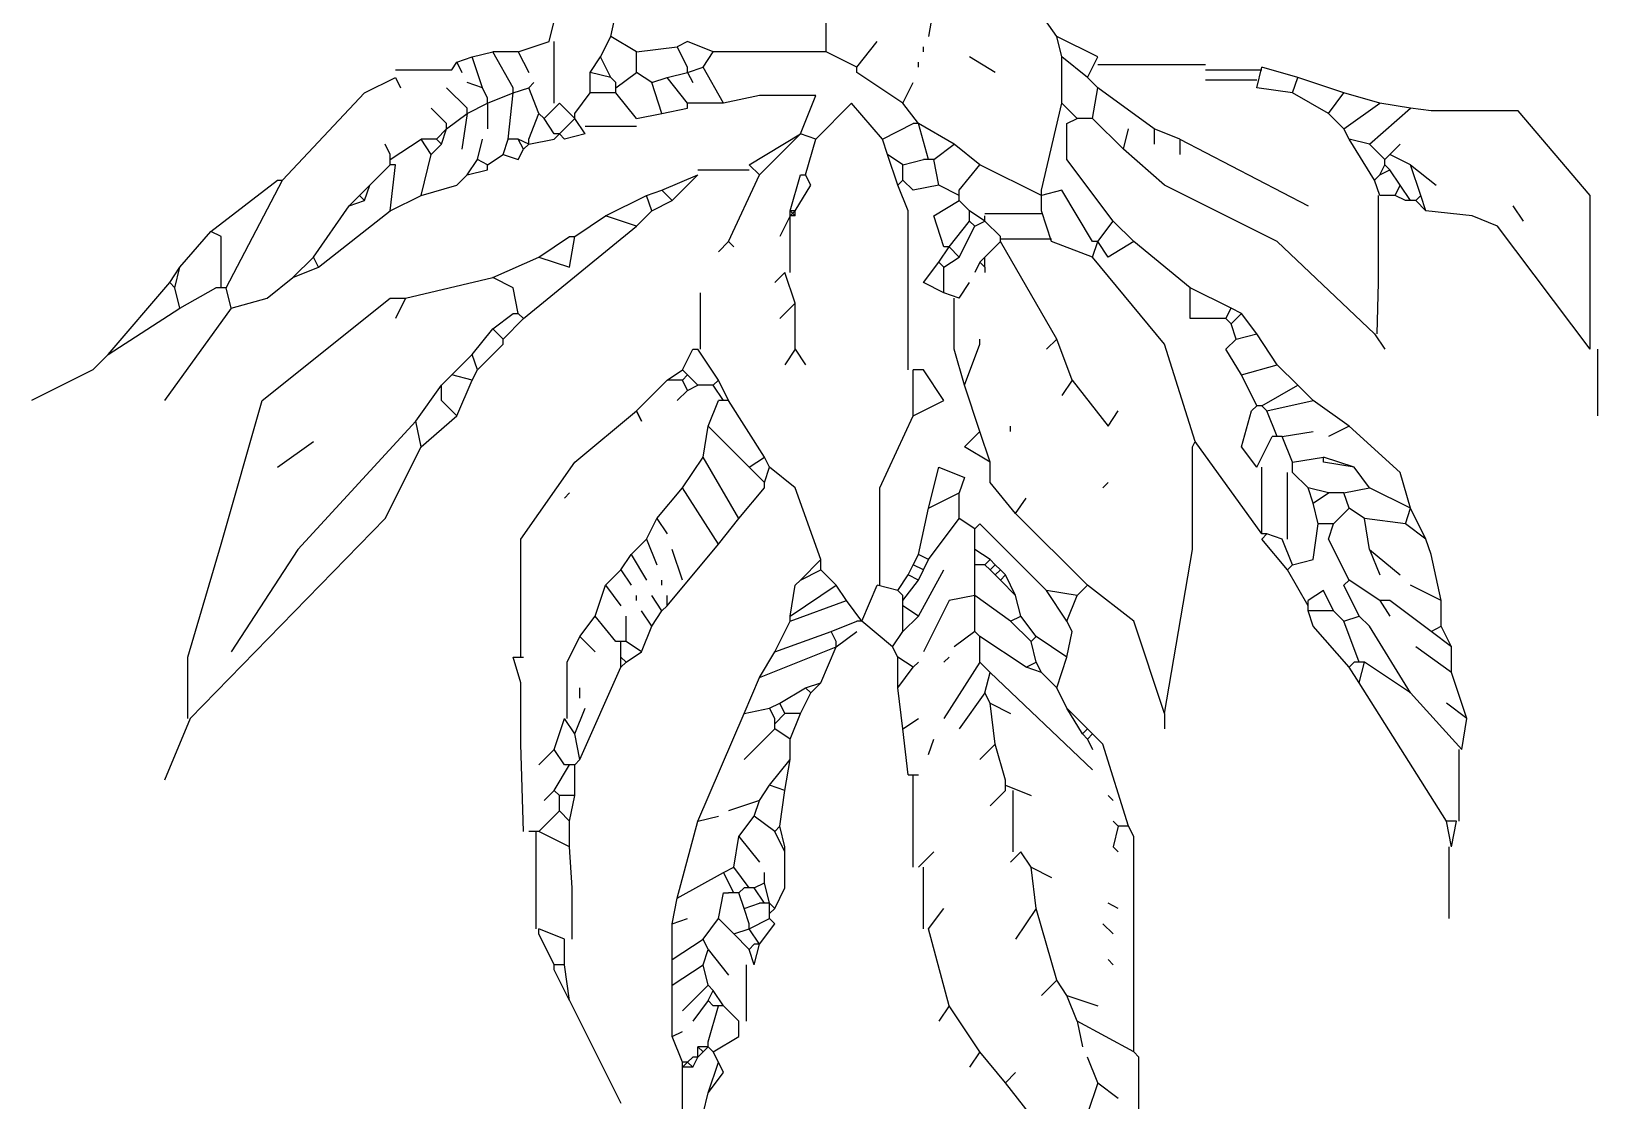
# Model space of a CAD drawing. Header units: millimetres. Extents: x 284148 to 331264, y 78716 to 101523.
# Drawn here: x 315865 to 317546, y 97476 to 98623 of the extents above; entities that cross this region are included whole.
import ezdxf

# ---------------------------------------------------------------- set-up
doc = ezdxf.new("R2010")
doc.units = ezdxf.units.MM

# ---------------------------------------------------------------- blocks, each defined once
blk = doc.blocks.new('A$C0EA44169')
at = {"linetype": 'Continuous'}
for points in [[(770, 1320), (780.9, 1369.5)], [(1248.4, 1320), (1210, 1375)], [(1116.5, 1353), (1111, 1320)], [(704, 1314.5), (709.5, 1336.5)], [(1001, 1303.5), (1001, 1336.5)], [(670.9, 1303.5), (704, 1314.5)], [(709.5, 1248.5), (709.5, 1314.5)], [(759, 1298), (770, 1320)], [(797.5, 1303.5), (770, 1320)], [(880, 1303.5), (852.4, 1314.5), (841.4, 1309)], [(1034, 1287), (1056, 1314.5)], [(1292.5, 1298), (1248.4, 1320)], [(1253.9, 1298), (1248.4, 1320)], [(604.9, 1292.5), (621.5, 1298)], [(621.5, 1298), (643.5, 1303.5)], [(632.5, 1265), (621.5, 1298)], [(665.4, 1265), (643.5, 1303.5)], [(670.9, 1303.5), (643.5, 1303.5)], [(670.9, 1303.5), (682, 1281.5)], [(748, 1281.5), (759, 1298)], [(770, 1276), (759, 1298)], [(797.5, 1303.5), (841.4, 1309)], [(797.5, 1281.5), (797.5, 1303.5)], [(852.4, 1287), (841.4, 1309)], [(869, 1287), (880, 1303.5)], [(1001, 1303.5), (880, 1303.5)], [(1034, 1287), (1001, 1303.5)], [(1105.5, 1303.5), (1105.5, 1309)], [(1182.5, 1281.5), (1155, 1298)], [(1253.9, 1248.5), (1253.9, 1298)], [(1281.5, 1276), (1253.9, 1298)], [(1281.5, 1276), (1292.5, 1298)], [(539, 1284.3), (599.5, 1284.3), (604.9, 1292.5)], [(604.9, 1292.5), (610.4, 1281.5)], [(748, 1259.5), (748, 1281.5)], [(770, 1276), (748, 1281.5)], [(775.5, 1265), (797.5, 1281.5)], [(814, 1270.5), (797.5, 1281.5)], [(830.5, 1276), (852.4, 1281.5)], [(852.4, 1281.5), (869, 1287)], [(852.4, 1281.5), (852.4, 1287)], [(852.4, 1281.5), (858, 1270.5)], [(891, 1248.5), (869, 1287)], [(1083.4, 1248.5), (1034, 1281.5), (1034, 1287)], [(1100, 1287), (1100, 1292.5)], [(1408, 1289.7), (1292.5, 1289.7)], [(1408, 1284.3), (1468.5, 1284.3)], [(1463, 1265), (1468.5, 1287)], [(1507, 1276), (1468.5, 1287)], [(418, 1166), (506, 1259.5), (539, 1276)], [(539, 1276), (544.4, 1265)], [(615.9, 1243), (594, 1265)], [(632.5, 1265), (615.9, 1270.5)], [(638, 1254), (632.5, 1265)], [(665.4, 1259.5), (682, 1265)], [(665.4, 1259.5), (665.4, 1265)], [(682, 1265), (687.5, 1270.5)], [(693, 1237.5), (682, 1265)], [(775.5, 1270.5), (770, 1276)], [(775.5, 1265), (775.5, 1270.5)], [(775.5, 1259.5), (775.5, 1265)], [(814, 1270.5), (830.5, 1276)], [(825, 1237.5), (814, 1270.5)], [(852.4, 1248.5), (830.5, 1276)], [(1083.4, 1248.5), (1094.5, 1270.5)], [(1292.5, 1265), (1281.5, 1276)], [(1287, 1232), (1292.5, 1265)], [(1353, 1221), (1292.5, 1265)], [(1463, 1273.3), (1408, 1273.3)], [(1501.5, 1259.5), (1463, 1265)], [(1501.5, 1259.5), (1507, 1276)], [(1556.4, 1259.5), (1507, 1276)], [(615.9, 1237.5), (638, 1248.5)], [(638, 1248.5), (665.4, 1259.5)], [(638, 1248.5), (638, 1254)], [(638, 1248.5), (638, 1221)], [(659.9, 1210), (665.4, 1259.5)], [(698.5, 1232), (715, 1248.5)], [(731.4, 1232), (715, 1248.5)], [(731.4, 1237.5), (748, 1259.5)], [(775.5, 1259.5), (748, 1259.5)], [(797.5, 1232), (775.5, 1259.5)], [(825, 1237.5), (852.4, 1243), (852.4, 1248.5)], [(891, 1248.5), (852.4, 1248.5)], [(973.5, 1215.5), (990, 1256.8), (929.5, 1256.8), (891, 1248.5)], [(1061.5, 1210), (1028.4, 1248.5), (990, 1210)], [(1100, 1226.5), (1083.4, 1248.5)], [(1232, 1155), (1253.9, 1248.5)], [(1270.5, 1232), (1253.9, 1248.5)], [(1540, 1237.5), (1501.5, 1259.5)], [(1540, 1237.5), (1556.4, 1259.5)], [(1595, 1248.5), (1556.4, 1259.5)], [(1556.4, 1221), (1595, 1248.5)], [(1628, 1243), (1595, 1248.5)], [(594, 1226.5), (577.5, 1243)], [(594, 1221), (615.9, 1237.5)], [(615.9, 1237.5), (610.4, 1199)], [(615.9, 1237.5), (615.9, 1243)], [(682, 1210), (693, 1237.5)], [(698.5, 1232), (693, 1237.5)], [(709.5, 1215.5), (698.5, 1232)], [(715, 1215.5), (731.4, 1232)], [(731.4, 1232), (731.4, 1237.5)], [(742.5, 1215.5), (731.4, 1232)], [(797.5, 1232), (825, 1237.5)], [(1308.9, 1122), (1259.4, 1188), (1259.4, 1226.5), (1270.5, 1232)], [(1287, 1232), (1270.5, 1232)], [(1319.9, 1199), (1287, 1232)], [(1556.4, 1221), (1540, 1237.5)], [(1584, 1204.5), (1628, 1243)], [(1820.5, 984.5), (1820.5, 1149.5), (1743.5, 1240.3), (1650, 1240.3), (1628, 1243)], [(533.5, 1188), (566.5, 1210)], [(577.5, 1193.5), (566.5, 1210)], [(583, 1210), (566.5, 1210)], [(583, 1210), (594, 1221)], [(588.5, 1204.5), (583, 1210)], [(588.5, 1204.5), (594, 1221)], [(594, 1221), (594, 1226.5)], [(627, 1188), (632.5, 1210)], [(654.5, 1193.5), (659.9, 1210)], [(670.9, 1210), (659.9, 1210)], [(676.5, 1199), (670.9, 1210)], [(682, 1204.5), (670.9, 1210)], [(682, 1204.5), (709.5, 1210), (715, 1215.5)], [(682, 1204.5), (682, 1210)], [(715, 1215.5), (709.5, 1215.5)], [(742.5, 1215.5), (720.4, 1210), (715, 1215.5)], [(742.5, 1223.8), (797.5, 1223.8)], [(918.5, 1182.5), (973.5, 1215.5)], [(929.5, 1171.5), (973.5, 1215.5)], [(990, 1210), (973.5, 1215.5)], [(979, 1171.5), (990, 1210)], [(1061.5, 1210), (1094.5, 1226.5)], [(1067, 1193.5), (1061.5, 1210)], [(1100, 1226.5), (1094.5, 1226.5)], [(1111, 1188), (1100, 1226.5)], [(1138.4, 1204.5), (1100, 1226.5)], [(1319.9, 1199), (1325.5, 1221)], [(1380.4, 1210), (1353, 1221)], [(1353, 1221), (1353, 1204.5)], [(1380.4, 1210), (1518, 1138.5)], [(1380.4, 1210), (1380.4, 1193.5)], [(1562, 1210), (1556.4, 1221)], [(1589.5, 1166), (1562, 1210)], [(1584, 1204.5), (1562, 1210)], [(533.5, 1193.5), (528, 1204.5)], [(533.5, 1188), (533.5, 1193.5)], [(566.5, 1149.5), (577.5, 1193.5)], [(577.5, 1193.5), (588.5, 1204.5)], [(638, 1182.5), (654.5, 1193.5)], [(654.5, 1193.5), (670.9, 1188), (676.5, 1199)], [(676.5, 1199), (682, 1204.5)], [(1077.9, 1160.5), (1067, 1193.5)], [(1083.4, 1182.5), (1067, 1193.5)], [(1116.5, 1188), (1138.4, 1204.5)], [(1166, 1182.5), (1138.4, 1204.5)], [(1589.5, 1001), (1484.9, 1100), (1364, 1160.5), (1319.9, 1199)], [(1600.5, 1188), (1584, 1204.5)], [(1600.5, 1188), (1605.9, 1193.5)], [(1605.9, 1193.5), (1616.9, 1204.5)], [(1628, 1182.5), (1605.9, 1193.5)], [(511.5, 1160.5), (533.5, 1182.5)], [(533.5, 1182.5), (533.5, 1188)], [(533.5, 1133), (539, 1182.5), (533.5, 1182.5)], [(615.9, 1171.5), (627, 1188)], [(615.9, 1171.5), (638, 1177), (638, 1182.5)], [(638, 1182.5), (627, 1188)], [(863.5, 1177), (918.5, 1177)], [(929.5, 1171.5), (918.5, 1182.5)], [(1083.4, 1182.5), (1105.5, 1188)], [(1083.4, 1166), (1083.4, 1182.5)], [(1111, 1188), (1105.5, 1188)], [(1116.5, 1188), (1111, 1188)], [(1122, 1160.5), (1116.5, 1188)], [(1143.9, 1155), (1166, 1182.5)], [(1232, 1149.5), (1166, 1182.5)], [(1595, 1171.5), (1600.5, 1182.5)], [(1595, 1171.5), (1605.9, 1177)], [(1600.5, 1182.5), (1600.5, 1188)], [(1605.9, 1177), (1600.5, 1182.5)], [(1616.9, 1160.5), (1605.9, 1177)], [(1639, 1149.5), (1628, 1182.5)], [(1628, 1182.5), (1655.5, 1160.5)], [(341, 1111), (412.5, 1166), (418, 1166)], [(357.5, 1050.5), (418, 1166)], [(500.5, 1149.5), (511.5, 1160.5)], [(506, 1144), (511.5, 1160.5)], [(566.5, 1149.5), (604.9, 1160.5), (615.9, 1171.5)], [(825, 1155), (863.5, 1171.5)], [(835.9, 1144), (863.5, 1171.5)], [(896.4, 1100), (929.5, 1171.5)], [(962.4, 1133), (973.5, 1171.5), (979, 1171.5)], [(967.9, 1133), (984.5, 1160.5), (979, 1171.5)], [(1077.9, 1160.5), (1083.4, 1166)], [(1089, 962.5), (1089, 1133), (1077.9, 1160.5)], [(1122, 1160.5), (1094.5, 1155), (1083.4, 1166)], [(1143.9, 1149.5), (1122, 1160.5)], [(1589.5, 1166), (1595, 1171.5)], [(1595, 1149.5), (1589.5, 1166)], [(1611.4, 1149.5), (1616.9, 1160.5)], [(1628, 1144), (1616.9, 1160.5)], [(489.4, 1138.5), (500.5, 1149.5)], [(489.4, 1138.5), (506, 1144)], [(506, 1144), (500.5, 1149.5)], [(533.5, 1133), (566.5, 1149.5)], [(764.5, 1127.5), (808.5, 1149.5)], [(808.5, 1149.5), (825, 1155)], [(814, 1133), (808.5, 1149.5)], [(814, 1133), (835.9, 1144)], [(835.9, 1144), (825, 1155)], [(1127.5, 1094.5), (1116.5, 1127.5), (1143.9, 1144)], [(1143.9, 1149.5), (1143.9, 1155)], [(1143.9, 1144), (1143.9, 1149.5)], [(1155, 1133), (1143.9, 1144)], [(1287, 1100), (1253.9, 1155), (1232, 1149.5)], [(1232, 1149.5), (1232, 1155)], [(1232, 1133), (1232, 1149.5)], [(1592.2, 1001), (1593.6, 1056), (1593.6, 1149.5)], [(1611.4, 1149.5), (1595, 1149.5)], [(1622.5, 1144), (1611.4, 1149.5)], [(1628, 1144), (1622.5, 1144)], [(1633.5, 1144), (1628, 1144)], [(1633.5, 1144), (1639, 1149.5)], [(1644.5, 1133), (1633.5, 1144)], [(1644.5, 1133), (1639, 1149.5)], [(451, 1083.5), (489.4, 1138.5)], [(456.5, 1072.5), (533.5, 1133)], [(731.4, 1105.5), (764.5, 1127.5)], [(797.5, 1116.5), (764.5, 1127.5)], [(797.5, 1116.5), (814, 1133)], [(962.4, 1127.5), (951.5, 1105.5)], [(967.9, 1127.5), (962.4, 1133)], [(962.4, 1127.5), (967.9, 1133)], [(962.4, 1127.5), (962.4, 1133)], [(967.9, 1133), (962.4, 1133)], [(962.4, 1067), (962.4, 1127.5)], [(967.9, 1127.5), (962.4, 1127.5)], [(967.9, 1127.5), (967.9, 1133)], [(1171.5, 1122), (1155, 1133)], [(1155, 1127.5), (1155, 1133)], [(1155, 1122), (1155, 1127.5)], [(1171.5, 1130.2), (1232, 1130.2)], [(1171.5, 1122), (1171.5, 1127.5)], [(1243, 1100), (1232, 1133)], [(1820.5, 984.5), (1721.4, 1116.5), (1694, 1127.5), (1644.5, 1133)], [(1749, 1122), (1738, 1138.5)], [(307.9, 1072.5), (341, 1111)], [(352, 1050.5), (352, 1105.5), (341, 1111)], [(676.5, 1017.5), (797.5, 1116.5)], [(1132.9, 1094.5), (1155, 1122)], [(1143.9, 1083.5), (1160.5, 1116.5)], [(1160.5, 1116.5), (1155, 1122)], [(1160.5, 1116.5), (1171.5, 1122)], [(1188, 1105.5), (1171.5, 1122)], [(1292.5, 1100), (1308.9, 1122)], [(1331, 1100), (1308.9, 1122)], [(693, 1083.5), (725.9, 1105.5), (731.4, 1105.5)], [(693, 1083.5), (725.9, 1072.5), (731.4, 1105.5)], [(896.4, 1100), (885.5, 1089)], [(896.4, 1100), (901.9, 1094.5)], [(1122, 1078), (1132.9, 1094.5)], [(1132.9, 1094.5), (1127.5, 1094.5)], [(1143.9, 1083.5), (1132.9, 1094.5)], [(1171.5, 1083.5), (1188, 1100)], [(1188, 1100), (1188, 1105.5)], [(1243, 1102.8), (1188, 1102.8)], [(1248.4, 995.5), (1188, 1100)], [(1287, 1083.5), (1243, 1100)], [(1287, 1083.5), (1292.5, 1100)], [(1292.5, 1100), (1287, 1100)], [(1331, 1100), (1303.5, 1083.5), (1292.5, 1100)], [(1391.5, 1050.5), (1331, 1100)], [(428.9, 1061.5), (451, 1083.5)], [(456.5, 1072.5), (451, 1083.5)], [(643.5, 1061.5), (693, 1083.5)], [(1127.5, 1045), (1105.5, 1056), (1122, 1078)], [(1127.5, 1072.5), (1122, 1078)], [(1127.5, 1072.5), (1143.9, 1083.5)], [(1166, 1078), (1160.5, 1067)], [(1166, 1078), (1171.5, 1083.5)], [(1171.5, 1072.5), (1166, 1078)], [(1171.5, 1072.5), (1171.5, 1083.5)], [(1397, 885.5), (1364, 990), (1287, 1083.5)], [(297, 1056), (307.9, 1072.5)], [(302.5, 1050.5), (307.9, 1072.5)], [(363, 1028.5), (401.5, 1039.5), (428.9, 1061.5)], [(428.9, 1061.5), (456.5, 1072.5)], [(549.9, 1039.5), (643.5, 1061.5)], [(670.9, 1023), (665.4, 1050.5), (643.5, 1061.5)], [(956.9, 1067), (946, 1056)], [(967.9, 1034), (956.9, 1067)], [(1127.5, 1045), (1127.5, 1072.5)], [(1171.5, 1072.5), (1171.5, 1067)], [(231, 979), (297, 1056)], [(302.5, 1050.5), (297, 1056)], [(307.9, 1028.5), (302.5, 1050.5)], [(307.9, 1028.5), (346.5, 1050.5)], [(352, 1050.5), (346.5, 1050.5)], [(357.5, 1050.5), (352, 1050.5)], [(363, 1028.5), (357.5, 1050.5)], [(866.2, 984.5), (866.2, 1045)], [(1143.9, 1039.5), (1127.5, 1045)], [(1143.9, 1039.5), (1155, 1056)], [(1429.9, 1017.5), (1391.5, 1017.5), (1391.5, 1050.5)], [(1435.4, 1028.5), (1391.5, 1050.5)], [(231, 979), (307.9, 1028.5)], [(363, 1028.5), (291.5, 929.5)], [(316.2, 588.5), (316.2, 654.5), (352, 775.5), (396, 929.5), (533.5, 1039.5), (549.9, 1039.5)], [(549.9, 1039.5), (539, 1017.5)], [(967.9, 1034), (951.5, 1017.5)], [(967.9, 984.5), (967.9, 1034)], [(1149.5, 946), (1138.4, 984.5), (1138.4, 1039.5)], [(1429.9, 1017.5), (1435.4, 1028.5)], [(1446.5, 1023), (1435.4, 1028.5)], [(643.5, 1006.5), (665.4, 1023), (670.9, 1023)], [(654.5, 995.5), (676.5, 1017.5)], [(676.5, 1017.5), (670.9, 1023)], [(1435.4, 1012), (1429.9, 1017.5)], [(1435.4, 1012), (1446.5, 1023)], [(1440.9, 995.5), (1435.4, 1012)], [(1463, 1001), (1446.5, 1023)], [(621.5, 979), (643.5, 1006.5)], [(627, 962.5), (654.5, 990), (654.5, 995.5)], [(654.5, 995.5), (643.5, 1006.5)], [(1149.5, 946), (1166, 990), (1166, 995.5)], [(1248.4, 995.5), (1237.5, 984.5)], [(1264.9, 951.5), (1248.4, 995.5)], [(1446.5, 957), (1429.9, 984.5), (1440.9, 995.5)], [(1440.9, 995.5), (1463, 1001)], [(1484.9, 968), (1463, 1001)], [(1589.5, 1001), (1600.5, 984.5)], [(214.5, 962.5), (231, 979)], [(214.5, 962.5), (231, 979)], [(599.5, 957), (621.5, 979)], [(627, 962.5), (621.5, 979)], [(846.9, 962.5), (858, 984.5), (863.5, 984.5)], [(885.5, 951.5), (863.5, 984.5)], [(967.9, 984.5), (956.9, 968)], [(967.9, 984.5), (979, 968)], [(1828.7, 984.5), (1828.7, 913)], [(214.5, 962.5), (148.5, 929.5)], [(621.5, 951.5), (627, 962.5)], [(830.5, 951.5), (846.9, 962.5)], [(852.4, 957), (846.9, 962.5)], [(1094.5, 913), (1127.5, 929.5), (1105.5, 962.5), (1094.5, 962.5)], [(1094.5, 913), (1094.5, 962.5)], [(1446.5, 957), (1484.9, 968)], [(1507, 946), (1484.9, 968)], [(561, 907.5), (588.5, 946)], [(588.5, 946), (599.5, 957)], [(604.9, 913), (588.5, 929.5), (588.5, 946)], [(621.5, 951.5), (599.5, 957)], [(604.9, 913), (621.5, 951.5)], [(797.5, 918.5), (830.5, 951.5)], [(846.9, 951.5), (830.5, 951.5)], [(846.9, 951.5), (852.4, 957)], [(852.4, 940.5), (846.9, 951.5)], [(863.5, 946), (852.4, 957)], [(852.4, 940.5), (863.5, 946)], [(880, 946), (863.5, 946)], [(880, 946), (885.5, 951.5)], [(891, 929.5), (880, 946)], [(896.4, 929.5), (885.5, 951.5)], [(1166, 896.5), (1149.5, 946)], [(1264.9, 951.5), (1253.9, 935)], [(1264.9, 951.5), (1303.5, 902), (1314.4, 918.5)], [(1463, 924), (1446.5, 957)], [(1468.5, 924), (1507, 946)], [(1523.5, 929.5), (1507, 946)], [(852.4, 940.5), (841.4, 929.5)], [(874.5, 902), (885.5, 929.5)], [(891, 929.5), (885.5, 929.5)], [(896.4, 929.5), (891, 929.5)], [(935, 869), (896.4, 929.5)], [(1474, 918.5), (1523.5, 929.5)], [(1562, 902), (1523.5, 929.5)], [(561, 907.5), (434.4, 770), (363, 660)], [(566.5, 880), (561, 907.5)], [(566.5, 880), (604.9, 913)], [(673.7, 654.5), (673.7, 781), (731.4, 863.5), (797.5, 918.5)], [(797.5, 918.5), (803, 907.5), (797.5, 918.5)], [(1058.7, 731.5), (1058.7, 836), (1094.5, 913)], [(1463, 858), (1446.5, 880), (1457.5, 918.5), (1463, 924)], [(1468.5, 924), (1463, 924)], [(1474, 918.5), (1468.5, 924)], [(1484.9, 891), (1474, 918.5)], [(869, 869), (874.5, 902)], [(918.5, 858), (874.5, 902)], [(1177, 863.5), (1149.5, 880), (1166, 896.5)], [(1177, 863.5), (1166, 896.5)], [(1198.9, 896.5), (1198.9, 902)], [(1463, 858), (1479.5, 891)], [(1484.9, 891), (1479.5, 891)], [(1490.4, 891), (1484.9, 891)], [(1490.4, 891), (1523.5, 896.5)], [(1501.5, 863.5), (1490.4, 891)], [(1562, 902), (1540, 891)], [(1628, 814), (1616.9, 852.5), (1562, 902)], [(318.9, 588.5), (528, 803), (566.5, 880)], [(412.5, 858), (451, 885.5)], [(1364, 594), (1394.2, 770), (1394.2, 880), (1397, 885.5)], [(1468.5, 786.5), (1397, 885.5)], [(846.9, 836), (869, 869)], [(907.4, 803), (869, 869)], [(918.5, 858), (935, 869)], [(935, 841.5), (918.5, 858)], [(940.5, 858), (935, 869)], [(935, 841.5), (940.5, 858)], [(995.5, 759), (967.9, 836), (940.5, 858)], [(1111, 814), (1122, 858), (1149.5, 847), (1143.9, 830.5)], [(1204.4, 808.5), (1177, 841.5), (1177, 863.5)], [(1468.5, 786.5), (1468.5, 858)], [(1501.5, 863.5), (1534.5, 869)], [(1501.5, 852.5), (1501.5, 863.5)], [(1567.5, 858), (1534.5, 869)], [(1567.5, 858), (1534.5, 863.5), (1534.5, 869)], [(1584, 836), (1567.5, 858)], [(907.4, 803), (935, 836), (935, 841.5)], [(1298, 836), (1303.5, 841.5)], [(1495.9, 781), (1495.9, 852.5)], [(1518, 836), (1501.5, 852.5)], [(720.4, 825), (725.9, 830.5)], [(819.5, 803), (846.9, 836)], [(885.5, 775.5), (846.9, 836)], [(1111, 814), (1143.9, 830.5)], [(1143.9, 803), (1143.9, 830.5)], [(1204.4, 808.5), (1215.5, 825)], [(1523.5, 819.5), (1518, 836)], [(1540, 830.5), (1518, 836)], [(1523.5, 819.5), (1540, 830.5)], [(1556.4, 830.5), (1540, 830.5)], [(1556.4, 830.5), (1584, 836)], [(1562, 814), (1556.4, 830.5)], [(1628, 814), (1584, 836)], [(1100, 764.5), (1111, 814)], [(1281.5, 731.5), (1204.4, 808.5)], [(1529, 797.5), (1523.5, 819.5)], [(1545.4, 797.5), (1562, 814)], [(1578.5, 803), (1562, 814)], [(1622.5, 797.5), (1628, 814)], [(1644.5, 781), (1628, 814)], [(808.5, 781), (819.5, 803)], [(819.5, 803), (830.5, 786.5)], [(885.5, 775.5), (907.4, 803)], [(1111, 759), (1143.9, 803)], [(1160.5, 792), (1143.9, 803)], [(1237.5, 726), (1166, 797.5), (1160.5, 792)], [(1160.5, 770), (1160.5, 792)], [(1501.5, 753.5), (1523.5, 759), (1529, 797.5)], [(1545.4, 797.5), (1529, 797.5)], [(1562, 737), (1540, 781), (1545.4, 797.5)], [(1584, 770), (1578.5, 803)], [(1622.5, 797.5), (1578.5, 803)], [(1644.5, 781), (1622.5, 797.5)], [(791.9, 764.5), (808.5, 781)], [(808.5, 781), (819.5, 753.5)], [(830.5, 709.5), (885.5, 775.5)], [(1495.9, 748), (1468.5, 781), (1474, 786.5)], [(1474, 786.5), (1468.5, 786.5)], [(1490.4, 781), (1474, 786.5)], [(1501.5, 753.5), (1490.4, 781)], [(1660.9, 715), (1650, 764.5), (1644.5, 781)], [(780.9, 748), (791.9, 764.5)], [(791.9, 764.5), (808.5, 737)], [(846.9, 737), (835.9, 770)], [(973.5, 737), (995.5, 759)], [(995.5, 753.5), (995.5, 759)], [(1094.5, 753.5), (1100, 764.5)], [(1111, 759), (1100, 764.5)], [(1105.5, 748), (1111, 759)], [(1160.5, 753.5), (1160.5, 770)], [(1177, 759), (1160.5, 770)], [(1171.5, 753.5), (1177, 759)], [(1182.5, 753.5), (1177, 759)], [(1584, 770), (1616.9, 742.5)], [(1584, 770), (1595, 742.5)], [(764.5, 731.5), (780.9, 748)], [(780.9, 748), (791.9, 731.5)], [(973.5, 737), (995.5, 748)], [(995.5, 748), (995.5, 753.5)], [(1012, 731.5), (995.5, 748)], [(1077.9, 726), (1089, 742.5)], [(1089, 742.5), (1094.5, 753.5)], [(1100, 737), (1089, 742.5)], [(1105.5, 748), (1094.5, 753.5)], [(1100, 698.5), (1127.5, 748)], [(1100, 737), (1105.5, 748)], [(1160.5, 726), (1160.5, 753.5)], [(1171.5, 753.5), (1160.5, 753.5)], [(1177, 748), (1171.5, 753.5)], [(1177, 748), (1182.5, 753.5)], [(1182.5, 742.5), (1177, 748)], [(1188, 748), (1182.5, 753.5)], [(1182.5, 742.5), (1188, 748)], [(1188, 737), (1182.5, 742.5)], [(1193.4, 742.5), (1188, 748)], [(1188, 737), (1193.4, 742.5)], [(1204.4, 720.5), (1193.4, 742.5)], [(1495.9, 748), (1501.5, 753.5)], [(1518, 709.5), (1495.9, 748)], [(753.5, 698.5), (764.5, 731.5)], [(764.5, 731.5), (780.9, 709.5)], [(825, 731.5), (825, 737)], [(962.4, 698.5), (967.9, 731.5), (973.5, 737)], [(962.4, 698.5), (1012, 731.5)], [(1022.9, 715), (1012, 731.5)], [(1039.5, 693), (1056, 731.5)], [(1077.9, 726), (1056, 731.5)], [(1083.4, 720.5), (1077.9, 726)], [(1083.4, 715), (1100, 737)], [(1160.5, 720.5), (1160.5, 726)], [(1204.4, 720.5), (1188, 737)], [(1259.4, 693), (1237.5, 726)], [(1270.5, 720.5), (1237.5, 726)], [(1270.5, 720.5), (1281.5, 731.5)], [(1364, 594), (1331, 693), (1281.5, 731.5)], [(1545.4, 704), (1534.5, 726), (1518, 715)], [(1573, 698.5), (1556.4, 731.5), (1562, 737)], [(1595, 715), (1562, 737)], [(1660.9, 715), (1628, 731.5)], [(797.5, 715), (797.5, 720.5)], [(825, 704), (814, 720.5)], [(825, 704), (830.5, 709.5)], [(830.5, 709.5), (830.5, 720.5)], [(962.4, 693), (1022.9, 715)], [(1039.5, 693), (1022.9, 715)], [(1083.4, 715), (1083.4, 720.5)], [(1083.4, 709.5), (1083.4, 715)], [(1083.4, 682), (1083.4, 709.5)], [(1100, 698.5), (1083.4, 709.5)], [(1160.5, 720.5), (1132.9, 715), (1105.5, 660)], [(1160.5, 682), (1160.5, 720.5)], [(1198.9, 693), (1160.5, 720.5)], [(1210, 698.5), (1204.4, 720.5)], [(1259.4, 693), (1270.5, 720.5)], [(1518, 709.5), (1518, 715)], [(1518, 704), (1518, 709.5)], [(1650, 682), (1605.9, 715), (1595, 715)], [(1595, 715), (1605.9, 698.5)], [(1660.9, 687.5), (1660.9, 715)], [(737, 676.5), (753.5, 698.5)], [(775.5, 671), (753.5, 698.5)], [(786.4, 671), (786.4, 698.5)], [(814, 687.5), (803, 704)], [(814, 687.5), (825, 704)], [(946, 660), (962.4, 693)], [(962.4, 693), (962.4, 698.5)], [(1006.5, 682), (1034, 693)], [(1039.5, 693), (1034, 693)], [(1072.4, 665.5), (1039.5, 693)], [(1083.4, 682), (1100, 698.5)], [(1198.9, 693), (1210, 698.5)], [(1221, 671), (1198.9, 693)], [(1226.5, 676.5), (1210, 698.5)], [(1259.4, 654.5), (1264.9, 682), (1259.4, 693)], [(1562, 643.5), (1523.5, 687.5), (1518, 704)], [(1545.4, 704), (1518, 704)], [(1556.4, 693), (1545.4, 704)], [(1556.4, 693), (1573, 698.5)], [(1573, 649), (1556.4, 693)], [(1628, 616), (1584, 687.5), (1573, 698.5)], [(723.2, 588.5), (723.2, 649), (737, 676.5)], [(737, 676.5), (753.5, 660)], [(803, 660), (814, 687.5)], [(946, 660), (1006.5, 682)], [(1012, 671), (1006.5, 682)], [(1012, 665.5), (1034, 682)], [(1072.4, 665.5), (1083.4, 682)], [(1160.5, 682), (1138.4, 665.5)], [(1166, 676.5), (1160.5, 682)], [(1215.5, 643.5), (1166, 676.5)], [(1166, 649), (1166, 676.5)], [(1221, 671), (1226.5, 676.5)], [(1259.4, 654.5), (1226.5, 676.5)], [(1650, 682), (1660.9, 687.5)], [(1671.9, 665.5), (1650, 682)], [(1671.9, 665.5), (1660.9, 687.5)], [(780.9, 671), (775.5, 671)], [(780.9, 654.5), (780.9, 671)], [(786.4, 671), (780.9, 671)], [(803, 660), (786.4, 671)], [(786.4, 649), (803, 660)], [(929.5, 632.5), (1012, 665.5)], [(929.5, 632.5), (946, 660)], [(995.5, 627), (1012, 665.5)], [(1012, 665.5), (1012, 671)], [(1077.9, 654.5), (1072.4, 665.5)], [(1226.5, 649), (1221, 671)], [(1671.9, 638), (1633.5, 665.5)], [(1671.9, 638), (1671.9, 665.5)], [(676.5, 467.5), (673.7, 561), (673.7, 627), (665.4, 654.5)], [(665.4, 654.5), (676.5, 654.5)], [(737, 544.5), (780.9, 643.5)], [(780.9, 643.5), (780.9, 654.5)], [(786.4, 649), (780.9, 654.5)], [(780.9, 643.5), (786.4, 649)], [(1077.9, 621.5), (1077.9, 654.5)], [(1094.5, 643.5), (1077.9, 654.5)], [(1077.9, 621.5), (1094.5, 643.5)], [(1094.5, 643.5), (1100, 649)], [(1127.5, 649), (1132.9, 654.5)], [(1166, 649), (1127.5, 588.5)], [(1177, 638), (1166, 649)], [(1215.5, 643.5), (1226.5, 649)], [(1232, 638), (1215.5, 643.5)], [(1232, 638), (1226.5, 649)], [(1248.4, 621.5), (1259.4, 654.5)], [(1562, 643.5), (1567.5, 649)], [(1573, 627), (1562, 643.5)], [(1573, 649), (1567.5, 649)], [(1573, 627), (1578.5, 649)], [(1578.5, 649), (1573, 649)], [(1628, 616), (1578.5, 649)], [(913, 594), (929.5, 632.5)], [(979, 621.5), (995.5, 627)], [(984.5, 616), (995.5, 627)], [(1171.5, 616), (1177, 638)], [(1177, 638), (1287, 533.5)], [(1248.4, 621.5), (1232, 638)], [(1666.4, 478.5), (1573, 627)], [(1688.5, 588.5), (1671.9, 638)], [(737, 610.5), (737, 621.5)], [(940.5, 599.5), (951.5, 605)], [(951.5, 605), (979, 621.5)], [(956.9, 594), (951.5, 605)], [(973.5, 594), (984.5, 616)], [(984.5, 616), (979, 621.5)], [(1083.4, 577.5), (1077.9, 621.5)], [(1171.5, 616), (1143.9, 577.5)], [(1177, 605), (1171.5, 616)], [(1182.5, 561), (1177, 605)], [(1177, 605), (1198.9, 594)], [(1259.4, 599.5), (1248.4, 621.5)], [(1683, 555.5), (1628, 616)], [(1688.5, 588.5), (1666.4, 605)], [(318.9, 588.5), (291.5, 522.5)], [(709.5, 555.5), (720.4, 588.5)], [(731.4, 572), (720.4, 588.5)], [(731.4, 572), (742.5, 599.5)], [(863.5, 478.5), (913, 594)], [(913, 594), (940.5, 599.5)], [(946, 588.5), (940.5, 599.5)], [(946, 583), (956.9, 594)], [(946, 583), (946, 588.5)], [(973.5, 594), (956.9, 594)], [(962.4, 566.5), (973.5, 594)], [(1083.4, 577.5), (1100, 588.5)], [(1276, 572), (1259.4, 599.5)], [(1281.5, 577.5), (1259.4, 599.5)], [(1364, 594), (1364, 577.5)], [(1683, 555.5), (1688.5, 588.5)], [(737, 544.5), (731.4, 572)], [(946, 577.5), (913, 544.5)], [(946, 577.5), (946, 583)], [(962.4, 566.5), (946, 577.5)], [(1089, 528), (1083.4, 577.5)], [(1276, 572), (1281.5, 577.5)], [(1281.5, 566.5), (1276, 572)], [(1287, 572), (1281.5, 577.5)], [(1281.5, 566.5), (1287, 572)], [(1325.5, 473), (1298, 561), (1287, 572)], [(709.5, 555.5), (693, 539)], [(720.4, 539), (709.5, 555.5)], [(962.4, 544.5), (962.4, 566.5)], [(1111, 550), (1116.5, 566.5)], [(1182.5, 561), (1166, 544.5)], [(1193.4, 522.5), (1182.5, 561)], [(1281.5, 566.5), (1287, 555.5)], [(1680.2, 478.5), (1680.2, 555.5)], [(709.5, 511.5), (725.9, 539)], [(725.9, 539), (720.4, 539)], [(731.4, 539), (725.9, 539)], [(731.4, 539), (737, 544.5)], [(731.4, 506), (731.4, 539)], [(940.5, 517), (962.4, 544.5)], [(956.9, 511.5), (962.4, 544.5)], [(1089, 528), (1100, 528)], [(1094.5, 429), (1094.5, 528)], [(1193.4, 517), (1193.4, 522.5)], [(709.5, 511.5), (698.5, 500.5)], [(715, 506), (709.5, 511.5)], [(715, 489.5), (715, 506)], [(731.4, 506), (715, 506)], [(725.9, 478.5), (731.4, 506)], [(929.5, 500.5), (940.5, 517)], [(956.9, 511.5), (940.5, 517)], [(951.5, 473), (956.9, 511.5)], [(1193.4, 511.5), (1177, 495)], [(1193.4, 511.5), (1193.4, 517)], [(1193.4, 517), (1221, 506)], [(1201.7, 445.5), (1201.7, 511.5)], [(1308.9, 500.5), (1303.5, 506)], [(693, 467.5), (715, 489.5)], [(725.9, 478.5), (715, 489.5)], [(929.5, 500.5), (896.4, 489.5)], [(924, 484), (929.5, 500.5)], [(725.9, 451), (725.9, 478.5)], [(841.4, 396), (863.5, 478.5)], [(863.5, 478.5), (885.5, 484)], [(907.4, 462), (924, 484)], [(946, 467.5), (924, 484)], [(946, 467.5), (951.5, 473)], [(956.9, 451), (951.5, 473)], [(1314.4, 473), (1308.9, 478.5)], [(1314.4, 473), (1308.9, 451), (1314.4, 445.5)], [(1325.5, 473), (1314.4, 473)], [(1331, 231), (1331, 462), (1325.5, 473)], [(1671.9, 451), (1666.4, 478.5)], [(1677.4, 478.5), (1666.4, 478.5)], [(1671.9, 451), (1677.4, 478.5)], [(687.5, 467.5), (682, 467.5)], [(693, 467.5), (687.5, 467.5)], [(690.2, 363), (690.2, 467.5)], [(725.9, 451), (693, 467.5)], [(901.9, 429), (907.4, 462)], [(907.4, 462), (929.5, 434.5)], [(956.9, 445.5), (946, 467.5)], [(728.7, 352), (728.7, 407), (725.9, 451)], [(956.9, 445.5), (956.9, 451)], [(956.9, 423.5), (956.9, 445.5)], [(956.9, 423.5), (956.9, 445.5)], [(1100, 429), (1116.5, 445.5)], [(1210, 445.5), (1198.9, 434.5)], [(1221, 429), (1210, 445.5)], [(1669.2, 451), (1669.2, 374)], [(841.4, 396), (891, 423.5)], [(891, 423.5), (901.9, 429)], [(901.9, 401.5), (891, 423.5)], [(918.5, 407), (901.9, 429)], [(935, 412.5), (935, 423.5)], [(946, 385), (956.9, 407), (956.9, 423.5)], [(1105.5, 363), (1105.5, 429)], [(1226.5, 385), (1221, 429)], [(1221, 429), (1243, 418)], [(907.4, 401.5), (913, 407)], [(918.5, 407), (913, 407)], [(924, 407), (918.5, 407)], [(924, 407), (935, 412.5)], [(935, 390.5), (924, 407)], [(940.5, 390.5), (935, 412.5)], [(835.9, 368.5), (841.4, 396)], [(885.5, 374), (891, 401.5), (896.4, 401.5)], [(901.9, 401.5), (896.4, 401.5)], [(907.4, 401.5), (901.9, 401.5)], [(913, 385), (907.4, 401.5)], [(913, 385), (929.5, 390.5)], [(935, 390.5), (929.5, 390.5)], [(940.5, 390.5), (935, 390.5)], [(940.5, 379.5), (940.5, 390.5)], [(946, 385), (940.5, 390.5)], [(1314.4, 385), (1303.5, 390.5)], [(835.9, 368.5), (852.4, 374)], [(869, 352), (885.5, 374)], [(901.9, 357.5), (885.5, 374)], [(918.5, 368.5), (913, 385)], [(918.5, 363), (940.5, 374)], [(929.5, 346.5), (946, 368.5), (940.5, 374)], [(940.5, 379.5), (946, 385)], [(940.5, 374), (940.5, 379.5)], [(1111, 363), (1127.5, 385)], [(1226.5, 385), (1204.4, 352)], [(1248.4, 308), (1226.5, 385)], [(709.5, 324.5), (693, 357.5), (693, 363)], [(720.4, 352), (693, 363)], [(835.9, 330), (835.9, 368.5)], [(901.9, 357.5), (918.5, 363)], [(918.5, 341), (901.9, 357.5)], [(918.5, 363), (918.5, 368.5)], [(929.5, 346.5), (918.5, 363)], [(1132.9, 280.5), (1111, 363)], [(1308.9, 357.5), (1298, 368.5)], [(720.4, 324.5), (720.4, 352)], [(835.9, 330), (869, 352)], [(874.5, 341), (869, 352)], [(869, 324.5), (874.5, 341)], [(874.5, 341), (896.4, 313.5)], [(918.5, 341), (924, 346.5)], [(924, 324.5), (918.5, 341)], [(924, 324.5), (929.5, 346.5)], [(929.5, 346.5), (924, 346.5)], [(725.9, 286), (709.5, 319), (709.5, 324.5)], [(720.4, 324.5), (709.5, 324.5)], [(725.9, 286), (720.4, 324.5)], [(835.9, 302.5), (835.9, 330)], [(835.9, 302.5), (869, 324.5)], [(874.5, 302.5), (869, 324.5)], [(915.7, 264), (915.7, 324.5)], [(1308.9, 324.5), (1303.5, 330)], [(835.9, 247.5), (835.9, 302.5)], [(874.5, 302.5), (846.9, 275)], [(880, 297), (874.5, 302.5)], [(1248.4, 308), (1232, 291.5)], [(1259.4, 291.5), (1248.4, 308)], [(725.9, 286), (780.9, 176)], [(874.5, 286), (858, 264)], [(874.5, 286), (880, 297)], [(880, 280.5), (874.5, 286)], [(891, 280.5), (880, 297)], [(1270.5, 264), (1259.4, 291.5)], [(1259.4, 291.5), (1292.5, 280.5)], [(874.5, 242), (885.5, 280.5)], [(885.5, 280.5), (880, 280.5)], [(891, 280.5), (885.5, 280.5)], [(907.4, 264), (891, 280.5)], [(1132.9, 280.5), (1122, 264)], [(1166, 231), (1132.9, 280.5)], [(835.9, 247.5), (846.9, 253)], [(880, 231), (907.4, 247.5), (907.4, 264)], [(1331, 231), (1270.5, 264)], [(1270.5, 264), (1276, 236.5)], [(846.9, 220), (835.9, 247.5)], [(863.5, 225.5), (863.5, 236.5)], [(869, 231), (863.5, 236.5)], [(874.5, 236.5), (863.5, 236.5)], [(869, 231), (874.5, 236.5)], [(874.5, 236.5), (874.5, 242)], [(880, 231), (874.5, 236.5)], [(846.9, 214.5), (852.4, 220)], [(846.9, 214.5), (846.9, 220)], [(852.4, 220), (846.9, 220)], [(852.4, 220), (858, 225.5)], [(858, 214.5), (852.4, 220)], [(858, 214.5), (863.5, 225.5)], [(863.5, 225.5), (858, 225.5)], [(863.5, 225.5), (869, 231)], [(874.5, 187), (891, 209), (885.5, 220)], [(874.5, 187), (885.5, 220)], [(885.5, 220), (880, 231)], [(1166, 231), (1155, 214.5)], [(1193.4, 198), (1166, 231)], [(1292.5, 198), (1281.5, 225.5)], [(1314.4, 22), (1336.5, 82.5), (1336.5, 225.5), (1331, 231)], [(846.9, 159.5), (846.9, 214.5)], [(858, 214.5), (846.9, 214.5)], [(1193.4, 198), (1204.4, 209)], [(869, 165), (874.5, 187)], [(1232, 148.5), (1193.4, 198)], [(1292.5, 198), (1281.5, 165)], [(1292.5, 198), (1314.4, 181.5)]]:
    blk.add_lwpolyline(points, dxfattribs=at)

msp = doc.modelspace()

# ---------------------------------------------------------------- block references
msp.add_blockref('A$C0EA44169', (315716.9, 97297.7))

doc.saveas('drawing.dxf')
